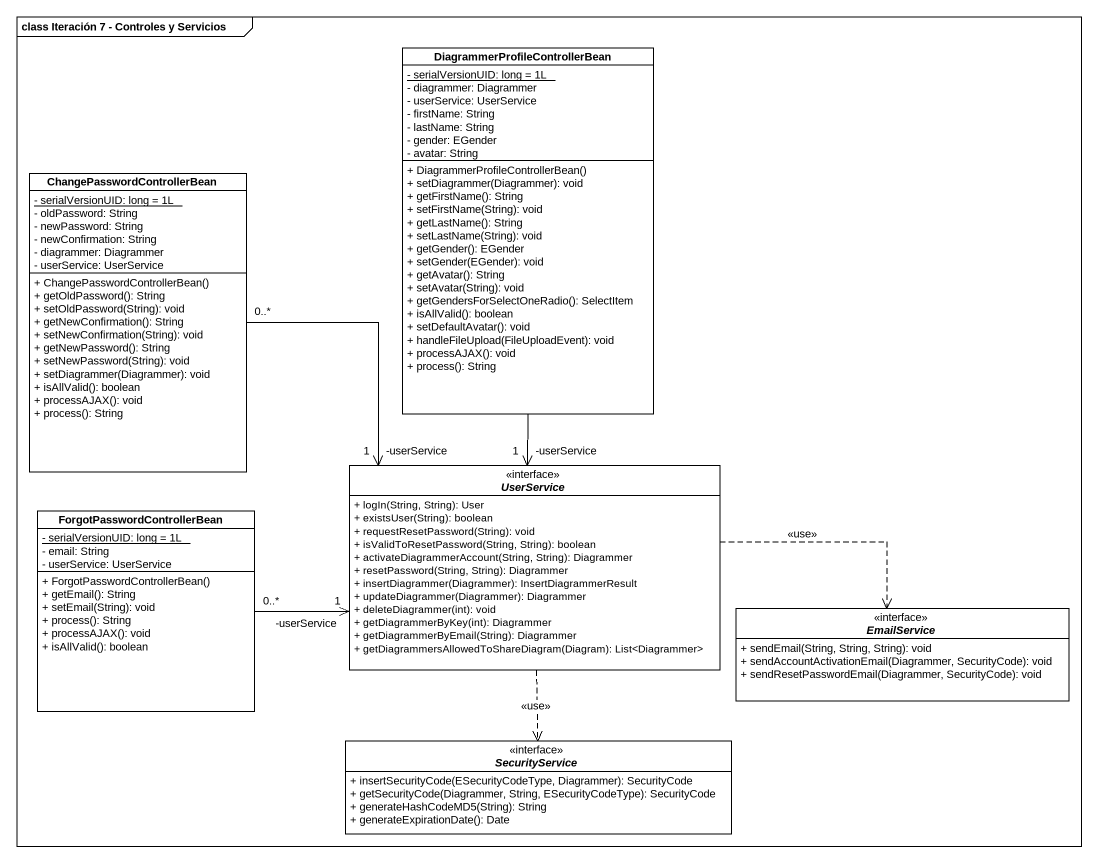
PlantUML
@startuml
mainframe class Iteración 7 - Controles y Servicios
hide circle
hide empty members
skinparam classAttributeIconSize 0
class "DiagrammerProfileControllerBean" as DiagrammerProfileControllerB {
  {static} - serialVersionUID: long = 1L
  - diagrammer: Diagrammer
  - userService: UserService
  - firstName: String
  - lastName: String
  - gender: EGender
  - avatar: String
  + DiagrammerProfileControllerBean()
  + setDiagrammer(Diagrammer): void
  + getFirstName(): String
  + setFirstName(String): void
  + getLastName(): String
  + setLastName(String): void
  + getGender(): EGender
  + setGender(EGender): void
  + getAvatar(): String
  + setAvatar(String): void
  + getGendersForSelectOneRadio(): SelectItem
  + isAllValid(): boolean
  + setDefaultAvatar(): void
  + handleFileUpload(FileUploadEvent): void
  + processAJAX(): void
  + process(): String
}
class ChangePasswordControllerBean {
  {static} - serialVersionUID: long = 1L
  - oldPassword: String
  - newPassword: String
  - newConfirmation: String
  - diagrammer: Diagrammer
  - userService: UserService
  + ChangePasswordControllerBean()
  + getOldPassword(): String
  + setOldPassword(String): void
  + getNewConfirmation(): String
  + setNewConfirmation(String): void
  + getNewPassword(): String
  + setNewPassword(String): void
  + setDiagrammer(Diagrammer): void
  + isAllValid(): boolean
  + processAJAX(): void
  + process(): String
}
interface UserService <<interface>> {
  + logIn(String, String): User
  + existsUser(String): boolean
  + requestResetPassword(String): void
  + isValidToResetPassword(String, String): boolean
  + activateDiagrammerAccount(String, String): Diagrammer
  + resetPassword(String, String): Diagrammer
  + insertDiagrammer(Diagrammer): InsertDiagrammerResult
  + updateDiagrammer(Diagrammer): Diagrammer
  + deleteDiagrammer(int): void
  + getDiagrammerByKey(int): Diagrammer
  + getDiagrammerByEmail(String): Diagrammer
  + getDiagrammersAllowedToShareDiagram(Diagram): List<Diagrammer>
}
class ForgotPasswordControllerBean {
  {static} - serialVersionUID: long = 1L
  - email: String
  - userService: UserService
  + ForgotPasswordControllerBean()
  + getEmail(): String
  + setEmail(String): void
  + process(): String
  + processAJAX(): void
  + isAllValid(): boolean
}
interface EmailService <<interface>> {
  + sendEmail(String, String, String): void
  + sendAccountActivationEmail(Diagrammer, SecurityCode): void
  + sendResetPasswordEmail(Diagrammer, SecurityCode): void
}
interface SecurityService <<interface>> {
  + insertSecurityCode(ESecurityCodeType, Diagrammer): SecurityCode
  + getSecurityCode(Diagrammer, String, ESecurityCodeType): SecurityCode
  + generateHashCodeMD5(String): String
  + generateExpirationDate(): Date
}
DiagrammerProfileControllerB --> "-userService\n1" UserService
ChangePasswordControllerBean "0..*" --> "-userService\n1" UserService
UserService .right.> EmailService : <<use>>
UserService ..> SecurityService : <<use>>
ForgotPasswordControllerBean "0..*" -right-> "-userService\n1" UserService
@enduml
